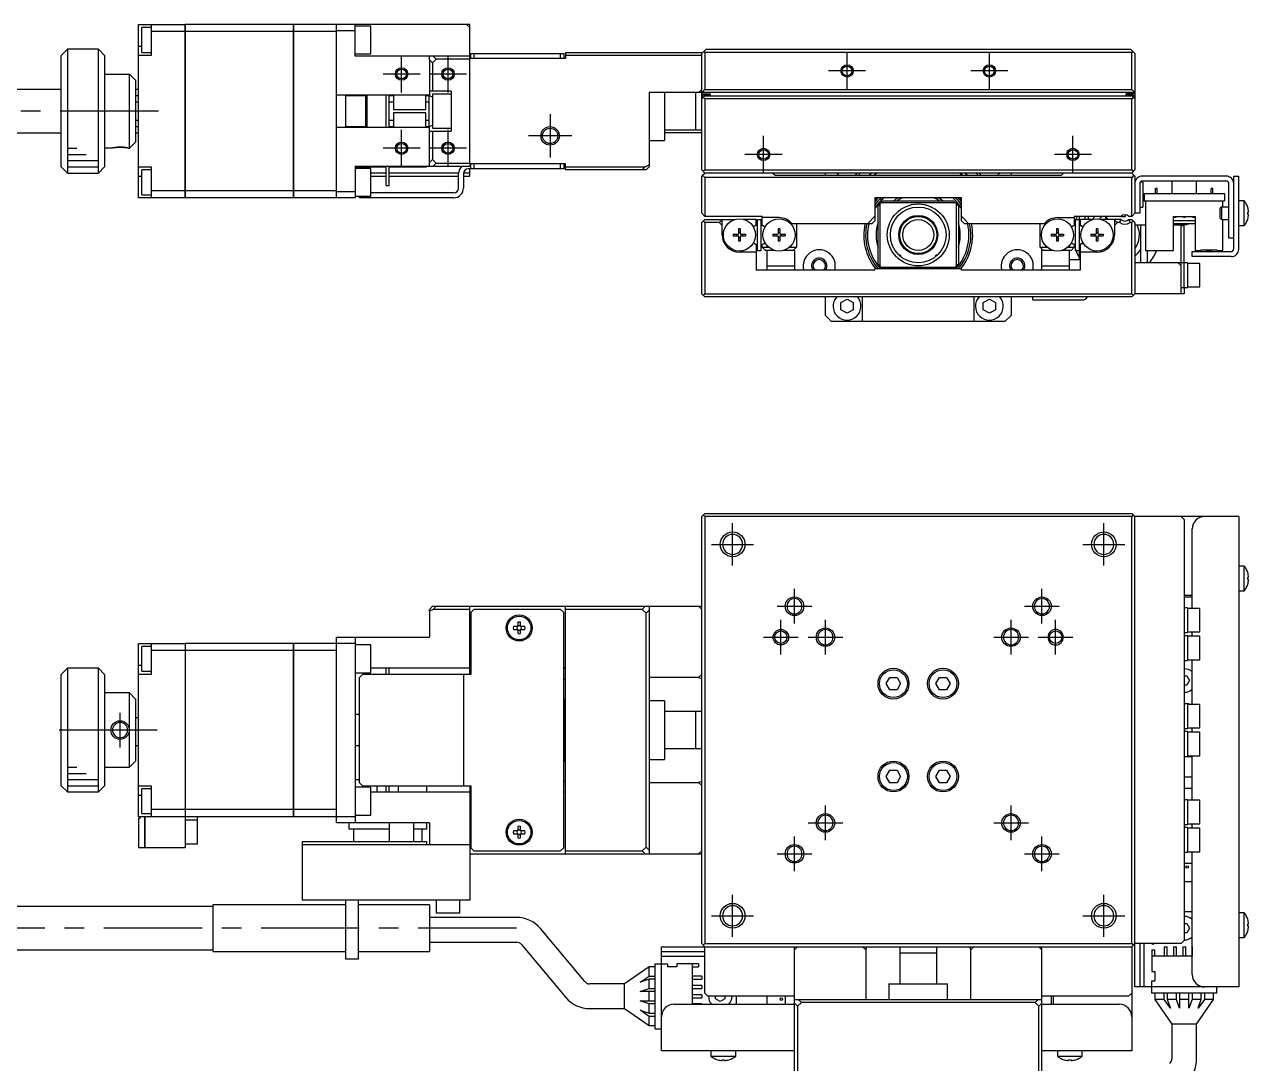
# Model space of a CAD drawing. Extents: x 0 to 741, y -8 to 413.
# Drawn here: x 147.2 to 345.1, y 245 to 412.9 of the extents above; entities that cross this region are included whole.
import ezdxf

# ---------------------------------------------------------------- set-up
doc = ezdxf.new("R2010")
doc.units = 0
doc.header["$LTSCALE"] = 0.5
doc.linetypes.add('CENTER', pattern=[50.8, 31.75, -6.35, 6.35, -6.35])
for name, color, linetype in [('MSM_CENTER', 1, 'CENTER'), ('MSM_CONTINUOUS', 7, 'CONTINUOUS'), ('MSM_NARROW', 5, 'CONTINUOUS')]:
    doc.layers.add(name, color=color, linetype=linetype)

msp = doc.modelspace()

# ---------------------------------------------------------------- linework, layer by layer
at = {"layer": 'MSM_CENTER'}
for p, q in [((208.17, 401.87), (208.17, 407.87)), ((215.67, 401.87), (215.67, 407.87)), ((280.17, 402.37), (280.17, 408.37)), ((303.17, 402.37), (303.17, 408.37)), ((211.17, 404.87), (205.17, 404.87)), ((218.67, 404.87), (212.67, 404.87)), ((283.17, 405.37), (277.17, 405.37)), ((306.17, 405.37), (300.17, 405.37)), ((168.86, 398.87), (80.86, 398.87)), ((232.17, 398.37), (232.17, 391.37)), ((208.17, 389.87), (208.17, 395.87)), ((215.67, 389.87), (215.67, 395.87)), ((235.67, 394.87), (228.67, 394.87)), ((266.67, 388.87), (266.67, 394.87)), ((316.67, 388.87), (316.67, 394.87)), ((211.17, 392.87), (205.17, 392.87)), ((218.67, 392.87), (212.67, 392.87)), ((269.67, 391.87), (263.67, 391.87)), ((319.67, 391.87), (313.67, 391.87)), ((261.67, 325.48), (261.67, 332.28)), ((321.67, 325.48), (321.67, 332.28)), ((258.27, 328.88), (265.07, 328.88)), ((318.27, 328.88), (325.07, 328.88)), ((271.67, 316.08), (271.67, 321.68)), ((311.67, 316.08), (311.67, 321.68)), ((268.87, 318.88), (274.47, 318.88)), ((308.87, 318.88), (314.47, 318.88)), ((269.47, 311.08), (269.47, 316.68)), ((276.67, 311.08), (276.67, 316.68)), ((306.67, 311.08), (306.67, 316.68)), ((313.87, 311.08), (313.87, 316.68)), ((266.67, 313.88), (272.27, 313.88)), ((273.87, 313.88), (279.47, 313.88)), ((303.87, 313.88), (309.47, 313.88)), ((311.07, 313.88), (316.67, 313.88)), ((162.67, 296.08), (162.67, 301.68)), ((168.67, 298.88), (150.67, 298.88)), ((276.67, 281.08), (276.67, 286.68)), ((306.67, 281.08), (306.67, 286.68)), ((273.87, 283.88), (279.47, 283.88)), ((303.87, 283.88), (309.47, 283.88)), ((271.67, 276.08), (271.67, 281.68)), ((311.67, 276.08), (311.67, 281.68)), ((268.87, 278.88), (274.47, 278.88)), ((308.87, 278.88), (314.47, 278.88)), ((261.67, 265.48), (261.67, 272.28)), ((321.67, 265.48), (321.67, 272.28)), ((258.27, 268.88), (265.07, 268.88)), ((318.27, 268.88), (325.07, 268.88)), ((226.73, 266.88), (76.77, 266.88))]:
    msp.add_line(p, q, dxfattribs=at)
at = {"layer": 'MSM_CONTINUOUS'}
for p, q in [((165.67, 412.87), (173.17, 412.87)), ((165.67, 384.87), (165.67, 412.87)), ((166.17, 408.37), (166.17, 412.37)), ((167.67, 412.37), (166.17, 412.37)), ((167.67, 412.87), (167.67, 407.87)), ((173.17, 411.71), (167.67, 411.71)), ((173.17, 384.87), (173.17, 412.87)), ((173.17, 412.86), (173.18, 412.86)), ((173.17, 411.71), (173.18, 411.71)), ((173.18, 412.87), (173.18, 384.87)), ((190.67, 412.87), (173.18, 412.87)), ((190.67, 411.71), (173.18, 411.71)), ((190.67, 384.87), (190.67, 412.87)), ((190.67, 412.86), (190.68, 412.86)), ((190.67, 411.71), (190.68, 411.71)), ((190.68, 412.87), (190.68, 384.87)), ((219.17, 412.87), (190.68, 412.87)), ((197.67, 411.71), (190.68, 411.71)), ((197.67, 384.87), (197.67, 412.87)), ((200.67, 411.87), (197.67, 411.87)), ((200.67, 407.77), (200.67, 412.87)), ((203.17, 412.62), (200.67, 412.62)), ((203.17, 408.12), (203.17, 412.62)), ((218.67, 412.87), (219.17, 412.37)), ((219.17, 390.37), (219.17, 412.87)), ((154.17, 408.87), (153.17, 407.87)), ((153.17, 389.87), (153.17, 407.87)), ((154.17, 408.87), (154.17, 388.87)), ((159.17, 408.87), (154.17, 408.87)), ((159.17, 388.87), (159.17, 408.87)), ((160.17, 407.87), (159.17, 408.87)), ((160.17, 407.87), (160.17, 389.87)), ((165.67, 409.37), (166.17, 409.37)), ((167.67, 407.87), (165.67, 407.87)), ((166.17, 408.37), (167.67, 408.37)), ((200.67, 408.12), (203.17, 408.12)), ((219.17, 407.77), (200.67, 407.77)), ((212.67, 407.16), (212.67, 407.77)), ((213.28, 407.77), (213.78, 407.27)), ((219.37, 407.37), (219.37, 408.17)), ((219.37, 408.17), (234.37, 408.17)), ((219.87, 408.17), (219.87, 407.37)), ((233.87, 407.37), (233.87, 408.17)), ((234.37, 408.17), (234.37, 407.37)), ((234.67, 408.37), (234.67, 407.37)), ((234.67, 408.37), (256.87, 408.37)), ((256.67, 407.87), (234.67, 407.87)), ((257.37, 408.87), (256.67, 408.17)), ((256.67, 389.37), (256.67, 408.37)), ((257.17, 408.37), (257.02, 408.52)), ((257.17, 408.37), (257.17, 402.37)), ((326.17, 408.37), (257.17, 408.37)), ((257.37, 408.87), (325.97, 408.87)), ((326.67, 408.17), (325.97, 408.87)), ((326.32, 408.52), (326.17, 408.37)), ((326.17, 402.37), (326.17, 408.37)), ((326.67, 408.17), (326.67, 389.37)), ((213.17, 406.66), (212.67, 407.16)), ((212.67, 407.16), (212.67, 401.36)), ((213.78, 407.27), (213.17, 406.66)), ((213.17, 406.66), (213.17, 402.12)), ((219.17, 407.27), (213.78, 407.27)), ((234.67, 407.37), (219.17, 407.37)), ((160.17, 404.87), (164.17, 404.87)), ((165.17, 403.87), (164.17, 404.87)), ((164.17, 392.87), (164.17, 404.87)), ((165.17, 403.87), (165.17, 393.87)), ((153.17, 402.37), (129.67, 402.37)), ((165.67, 402.37), (165.17, 402.37)), ((216.17, 402.12), (212.67, 402.12)), ((213.17, 401.62), (213.17, 396.12)), ((216.17, 401.62), (213.17, 401.62)), ((216.17, 402.12), (216.17, 395.62)), ((326.67, 401.87), (248.17, 401.87)), ((248.17, 401.87), (248.17, 389.87)), ((250.67, 401.87), (250.67, 394.12)), ((255.67, 401.87), (255.67, 395.87)), ((256.67, 402.37), (256.17, 401.87)), ((256.67, 401.87), (257.17, 402.37)), ((256.67, 401.67), (258.07, 401.67)), ((257.17, 402.37), (326.17, 402.37)), ((258.07, 401.37), (258.07, 401.67)), ((325.27, 401.37), (325.27, 401.67)), ((326.67, 401.67), (325.27, 401.67)), ((326.17, 402.37), (326.67, 401.87)), ((165.67, 401.37), (165.17, 401.37)), ((165.17, 400.37), (165.67, 400.37)), ((212.67, 401.47), (197.67, 401.47)), ((199.17, 396.27), (199.17, 401.47)), ((202.37, 401.37), (199.17, 401.37)), ((202.37, 396.27), (202.37, 401.47)), ((202.57, 401.47), (202.57, 396.27)), ((205.67, 396.27), (205.67, 401.47)), ((206.17, 396.27), (206.17, 401.47)), ((206.87, 401.37), (206.17, 401.37)), ((206.17, 400.37), (206.87, 400.37)), ((206.87, 401.47), (206.87, 399.12)), ((212.07, 399.12), (212.07, 401.47)), ((212.57, 401.37), (212.07, 401.37)), ((212.07, 400.37), (212.57, 400.37)), ((212.17, 401.37), (212.17, 401.47)), ((212.57, 401.47), (212.57, 396.27)), ((213.17, 401.15), (212.67, 401.36)), ((257.17, 401.37), (256.67, 400.87)), ((256.77, 400.97), (256.77, 401.17)), ((257.17, 400.87), (256.92, 401.12)), ((257.77, 401.47), (257.07, 401.47)), ((257.17, 401.37), (326.17, 401.37)), ((326.17, 400.87), (257.17, 400.87)), ((257.17, 400.87), (257.17, 389.37)), ((326.27, 401.47), (325.57, 401.47)), ((326.67, 400.87), (326.17, 401.37)), ((326.42, 401.12), (326.17, 400.87)), ((326.17, 389.37), (326.17, 400.87)), ((326.57, 401.17), (326.57, 400.97)), ((206.87, 399.12), (212.07, 399.12)), ((206.87, 398.62), (206.87, 396.27)), ((212.07, 398.62), (206.87, 398.62)), ((212.07, 396.27), (212.07, 398.62)), ((165.67, 397.37), (165.17, 397.37)), ((165.17, 396.37), (165.67, 396.37)), ((197.67, 396.27), (212.67, 396.27)), ((199.17, 396.37), (202.37, 396.37)), ((206.87, 397.37), (206.17, 397.37)), ((206.17, 396.37), (206.87, 396.37)), ((212.57, 397.37), (212.07, 397.37)), ((212.07, 396.37), (212.57, 396.37)), ((212.17, 396.27), (212.17, 396.37)), ((212.67, 396.38), (213.17, 396.59)), ((212.67, 390.58), (212.67, 396.38)), ((213.17, 396.12), (216.17, 396.12)), ((250.67, 395.87), (256.67, 395.87)), ((129.67, 395.37), (153.17, 395.37)), ((164.17, 392.87), (165.17, 393.87)), ((165.17, 395.37), (165.67, 395.37)), ((212.67, 395.62), (216.17, 395.62)), ((213.17, 395.62), (213.17, 391.08)), ((248.17, 394.12), (250.67, 394.12)), ((256.67, 395.37), (250.67, 395.37)), ((161.42, 392.87), (160.17, 392.87)), ((161.42, 392.87), (161.42, 392.87)), ((163.92, 392.87), (164.17, 392.87)), ((153.17, 389.87), (154.17, 388.87)), ((159.17, 388.87), (160.17, 389.87)), ((165.67, 389.87), (167.67, 389.87)), ((167.67, 389.87), (167.67, 384.87)), ((200.67, 389.97), (200.67, 384.87)), ((200.67, 389.97), (219.17, 389.97)), ((200.67, 389.87), (205.67, 389.87)), ((205.67, 386.87), (205.67, 389.97)), ((206.17, 386.87), (206.17, 389.97)), ((206.17, 389.87), (212.17, 389.87)), ((212.17, 389.87), (212.17, 389.97)), ((212.67, 390.58), (213.17, 391.08)), ((212.67, 389.97), (212.67, 390.58)), ((213.17, 391.08), (213.78, 390.47)), ((213.78, 390.47), (213.28, 389.97)), ((213.78, 390.47), (219.17, 390.47)), ((219.17, 390.37), (219.17, 389.97)), ((234.67, 390.37), (219.17, 390.37)), ((219.37, 389.57), (219.37, 390.37)), ((219.87, 390.37), (219.87, 389.57)), ((233.87, 389.57), (233.87, 390.37)), ((234.37, 390.37), (234.37, 389.57)), ((234.67, 389.37), (234.67, 390.37)), ((234.67, 389.87), (247.55, 389.87)), ((247.05, 389.37), (247.55, 389.87)), ((247.55, 389.87), (248.17, 390.17)), ((248.17, 389.87), (247.67, 389.37)), ((154.17, 388.87), (159.17, 388.87)), ((165.67, 388.37), (166.17, 388.37)), ((166.17, 385.37), (166.17, 389.37)), ((167.67, 389.37), (166.17, 389.37)), ((203.17, 389.62), (200.67, 389.62)), ((203.17, 385.12), (203.17, 389.62)), ((205.67, 388.87), (203.17, 388.87)), ((203.17, 388.37), (205.67, 388.37)), ((217.37, 388.87), (206.17, 388.87)), ((206.17, 388.37), (217.37, 388.37)), ((217.37, 386.47), (217.37, 388.77)), ((219.17, 388.87), (218.17, 388.87)), ((218.17, 388.77), (218.17, 386.47)), ((218.17, 388.37), (219.17, 388.37)), ((234.37, 389.57), (218.97, 389.57)), ((219.17, 388.37), (219.17, 389.57)), ((247.67, 389.37), (234.67, 389.37)), ((256.67, 389.37), (257.17, 388.87)), ((256.82, 388.52), (256.67, 388.37)), ((256.67, 382.37), (256.67, 388.37)), ((256.82, 388.52), (257.17, 388.87)), ((257.17, 388.17), (256.82, 388.52)), ((256.92, 389.12), (257.17, 389.37)), ((257.17, 389.37), (326.17, 389.37)), ((326.17, 388.87), (257.17, 388.87)), ((257.17, 388.17), (257.17, 381.87)), ((326.17, 388.17), (257.17, 388.17)), ((268.17, 388.87), (268.52, 388.52)), ((268.52, 388.52), (314.82, 388.52)), ((276.67, 388.52), (276.67, 388.87)), ((306.67, 388.87), (306.67, 388.52)), ((314.82, 388.52), (315.17, 388.87)), ((326.17, 389.37), (326.42, 389.12)), ((326.17, 388.87), (326.67, 389.37)), ((326.17, 388.87), (326.52, 388.52)), ((326.52, 388.52), (326.17, 388.17)), ((326.17, 381.87), (326.17, 388.17)), ((326.67, 388.37), (326.52, 388.52)), ((326.67, 388.37), (326.67, 382.37)), ((341.47, 388.37), (327.87, 388.37)), ((342.67, 376.67), (342.67, 388.37)), ((342.67, 388.37), (343.47, 388.37)), ((343.47, 376.57), (343.47, 388.37)), ((173.17, 386.02), (167.67, 386.02)), ((173.17, 386.03), (173.18, 386.03)), ((190.67, 386.02), (173.18, 386.02)), ((190.67, 386.03), (190.68, 386.03)), ((197.67, 386.02), (190.68, 386.02)), ((197.67, 385.87), (200.67, 385.87)), ((205.67, 386.87), (206.17, 386.87)), ((327.47, 387.17), (327.47, 382.37)), ((327.97, 387.37), (327.52, 387.37)), ((341.47, 387.57), (327.87, 387.57)), ((327.97, 387.37), (327.97, 383.37)), ((330.04, 385.57), (330.04, 386.37)), ((330.29, 386.37), (330.04, 386.37)), ((330.29, 385.57), (330.29, 386.37)), ((332.67, 387.57), (332.67, 385.57)), ((336.67, 385.57), (336.67, 387.57)), ((339.04, 385.57), (339.04, 386.37)), ((339.29, 386.37), (339.04, 386.37)), ((339.29, 385.57), (339.29, 386.37)), ((341.87, 378.37), (341.87, 387.17)), ((173.17, 384.87), (165.67, 384.87)), ((166.17, 385.37), (167.67, 385.37)), ((173.17, 384.88), (173.18, 384.88)), ((190.67, 384.87), (173.18, 384.87)), ((190.67, 384.88), (190.68, 384.88)), ((200.67, 384.87), (190.68, 384.87)), ((200.67, 385.12), (203.17, 385.12)), ((201.37, 384.87), (201.37, 385.12)), ((216.57, 384.87), (201.37, 384.87)), ((201.87, 385.12), (201.87, 384.87)), ((216.57, 385.67), (203.17, 385.67)), ((298.67, 384.87), (284.67, 384.87)), ((284.67, 384.87), (284.67, 381.17)), ((285.17, 383.57), (285.47, 383.87)), ((285.67, 384.07), (285.47, 383.87)), ((285.47, 383.87), (285.47, 373.87)), ((285.67, 384.07), (285.97, 384.37)), ((297.67, 384.07), (285.67, 384.07)), ((285.97, 384.37), (297.37, 384.37)), ((297.37, 384.37), (297.67, 384.07)), ((297.87, 383.87), (297.67, 384.07)), ((297.87, 373.87), (297.87, 383.87)), ((297.87, 383.87), (298.17, 383.57)), ((298.67, 381.17), (298.67, 384.87)), ((328.17, 384.52), (327.97, 384.52)), ((328.17, 385.57), (328.17, 384.37)), ((328.17, 385.57), (341.17, 385.57)), ((328.17, 384.37), (341.17, 384.37)), ((328.42, 384.37), (328.42, 376.37)), ((340.92, 383.37), (340.92, 384.37)), ((341.17, 385.57), (341.17, 384.37)), ((344.36, 384.37), (343.47, 384.37)), ((344.36, 380.37), (344.36, 384.37)), ((256.67, 382.37), (257.17, 381.87)), ((266.47, 381.87), (257.17, 381.87)), ((266.47, 380.42), (266.47, 381.87)), ((283.46, 380.67), (284.67, 381.88)), ((285.17, 374.17), (285.17, 383.57)), ((298.17, 383.57), (298.17, 374.17)), ((298.67, 381.88), (299.87, 380.67)), ((324.4, 381.87), (316.87, 381.87)), ((316.87, 381.87), (316.87, 380.42)), ((317.67, 381.87), (317.67, 374.87)), ((318.67, 381.37), (318.67, 381.87)), ((319.17, 381.37), (319.17, 381.87)), ((321.94, 381.87), (321.94, 381.37)), ((324.41, 381.87), (325.17, 381.87)), ((325.17, 381.87), (325.17, 382.11)), ((326.17, 381.87), (325.73, 381.87)), ((326.17, 381.87), (326.67, 382.37)), ((327.47, 382.37), (326.67, 382.37)), ((327.47, 383.37), (327.97, 383.37)), ((332.92, 381.87), (336.42, 381.87)), ((332.92, 376.37), (332.92, 381.87)), ((336.42, 381.87), (336.42, 376.37)), ((340.67, 383.37), (340.47, 383.17)), ((340.47, 381.57), (340.47, 383.17)), ((340.67, 383.37), (340.67, 381.37)), ((341.87, 383.37), (340.67, 383.37)), ((344.92, 383.3), (344.92, 383.32)), ((344.92, 382.57), (345.05, 382.57)), ((344.92, 382.17), (344.92, 382.57)), ((345.05, 382.17), (344.92, 382.17)), ((257.17, 381.37), (256.67, 380.87)), ((256.67, 369.37), (256.67, 380.87)), ((257.17, 380.87), (256.92, 381.12)), ((257.17, 381.37), (262.05, 381.37)), ((257.17, 380.87), (257.17, 369.37)), ((259.47, 380.87), (257.17, 380.87)), ((259.97, 381.22), (259.47, 380.87)), ((259.47, 380.87), (259.97, 380.37)), ((259.97, 378.87), (259.97, 381.37)), ((262.91, 379.87), (262.62, 379.87)), ((262.62, 379.87), (262.62, 379.07)), ((262.91, 379.87), (262.91, 379.07)), ((265.47, 381.37), (263.48, 381.37)), ((265.47, 380.42), (265.21, 380.27)), ((265.47, 380.42), (265.47, 381.37)), ((265.67, 376.37), (265.67, 381.37)), ((265.67, 381.37), (266.27, 381.37)), ((266.27, 376.37), (266.27, 381.37)), ((269.17, 381.67), (266.47, 381.67)), ((266.47, 380.42), (266.69, 380.29)), ((269.31, 379.87), (269.02, 379.87)), ((269.02, 379.87), (269.02, 379.07)), ((269.31, 379.87), (269.31, 379.07)), ((284.17, 380.67), (271.31, 380.67)), ((271.97, 380.67), (271.97, 376.87)), ((284.67, 381.17), (284.17, 380.67)), ((299.17, 380.67), (298.67, 381.17)), ((312.02, 380.67), (299.17, 380.67)), ((311.37, 376.87), (311.37, 380.67)), ((314.31, 379.87), (314.02, 379.87)), ((314.02, 379.87), (314.02, 379.07)), ((314.17, 381.67), (316.87, 381.67)), ((314.31, 379.87), (314.31, 379.07)), ((316.87, 380.42), (316.64, 380.29)), ((317.07, 376.37), (317.07, 381.37)), ((317.07, 381.37), (317.67, 381.37)), ((317.87, 381.37), (317.87, 380.42)), ((319.85, 381.37), (317.87, 381.37)), ((317.87, 380.42), (318.13, 380.27)), ((320.71, 379.87), (320.42, 379.87)), ((320.42, 379.87), (320.42, 379.07)), ((320.71, 379.87), (320.71, 379.07)), ((324.4, 381.37), (321.28, 381.37)), ((323.37, 381.37), (323.37, 378.87)), ((323.87, 380.87), (323.37, 381.22)), ((323.37, 380.37), (323.87, 380.87)), ((324.24, 380.87), (323.87, 380.87)), ((324.24, 380.87), (324.4, 381.37)), ((325.9, 380.87), (325.73, 381.37)), ((325.73, 381.37), (326.17, 381.37)), ((326.17, 380.87), (325.9, 380.87)), ((326.17, 381.37), (326.67, 380.87)), ((326.42, 381.12), (326.17, 380.87)), ((326.17, 369.37), (326.17, 380.87)), ((326.67, 380.87), (326.67, 369.37)), ((326.67, 380.52), (328.42, 380.52)), ((327.67, 374.37), (327.67, 380.52)), ((336.42, 381.17), (332.92, 381.17)), ((336.42, 380.67), (332.92, 380.67)), ((332.92, 380.52), (334.67, 380.52)), ((334.17, 369.37), (334.17, 380.37)), ((334.17, 380.37), (334.67, 380.37)), ((334.67, 370.37), (334.67, 380.37)), ((340.47, 381.57), (340.67, 381.37)), ((340.67, 381.37), (341.87, 381.37)), ((340.92, 376.37), (340.92, 381.37)), ((343.47, 380.37), (344.36, 380.37)), ((344.92, 381.42), (344.92, 381.44)), ((261.77, 379.01), (262.56, 379.01)), ((261.77, 379.01), (261.77, 378.72)), ((261.77, 378.72), (262.56, 378.72)), ((262.3, 379.01), (262.3, 378.72)), ((262.62, 379.34), (262.91, 379.34)), ((262.62, 378.66), (262.62, 377.87)), ((262.62, 378.4), (262.91, 378.4)), ((262.91, 378.66), (262.91, 377.87)), ((262.97, 379.01), (263.77, 379.01)), ((262.97, 378.72), (263.77, 378.72)), ((263.24, 378.72), (263.24, 379.01)), ((263.77, 379.01), (263.77, 378.72)), ((268.17, 379.01), (268.96, 379.01)), ((268.17, 379.01), (268.17, 378.72)), ((268.17, 378.72), (268.96, 378.72)), ((268.7, 379.01), (268.7, 378.72)), ((269.02, 379.34), (269.31, 379.34)), ((269.02, 378.66), (269.02, 377.87)), ((269.02, 378.4), (269.31, 378.4)), ((269.31, 378.66), (269.31, 377.87)), ((269.37, 379.01), (270.17, 379.01)), ((269.37, 378.72), (270.17, 378.72)), ((269.64, 378.72), (269.64, 379.01)), ((270.17, 379.01), (270.17, 378.72)), ((313.17, 379.01), (313.96, 379.01)), ((313.17, 379.01), (313.17, 378.72)), ((313.17, 378.72), (313.96, 378.72)), ((313.7, 379.01), (313.7, 378.72)), ((314.02, 379.34), (314.31, 379.34)), ((314.02, 378.66), (314.02, 377.87)), ((314.02, 378.4), (314.31, 378.4)), ((314.31, 378.66), (314.31, 377.87)), ((314.37, 379.01), (315.17, 379.01)), ((314.37, 378.72), (315.17, 378.72)), ((314.64, 378.72), (314.64, 379.01)), ((315.17, 379.01), (315.17, 378.72)), ((319.57, 379.01), (320.36, 379.01)), ((319.57, 379.01), (319.57, 378.72)), ((319.57, 378.72), (320.36, 378.72)), ((320.1, 379.01), (320.1, 378.72)), ((320.42, 379.34), (320.71, 379.34)), ((320.42, 378.66), (320.42, 377.87)), ((320.42, 378.4), (320.71, 378.4)), ((320.71, 378.66), (320.71, 377.87)), ((320.77, 379.01), (321.57, 379.01)), ((320.77, 378.72), (321.57, 378.72)), ((321.04, 378.72), (321.04, 379.01)), ((321.57, 379.01), (321.57, 378.72)), ((342.67, 378.37), (341.87, 378.37)), ((262.91, 377.87), (262.62, 377.87)), ((265.47, 376.07), (262.77, 376.07)), ((265.21, 377.47), (265.47, 377.32)), ((265.47, 377.32), (265.47, 373.17)), ((265.67, 376.37), (266.27, 376.37)), ((266.47, 377.32), (266.69, 377.45)), ((266.47, 376.87), (266.47, 377.32)), ((266.47, 376.87), (267.5, 376.87)), ((266.47, 376.87), (266.97, 376.37)), ((268.45, 376.37), (266.97, 376.37)), ((267.22, 376.37), (267.22, 373.17)), ((269.31, 377.87), (269.02, 377.87)), ((271.72, 376.37), (269.88, 376.37)), ((270.83, 376.87), (271.97, 376.87)), ((271.47, 376.37), (271.97, 376.87)), ((271.67, 376.37), (271.67, 376.57)), ((271.72, 373.17), (271.72, 376.37)), ((311.37, 376.87), (312.5, 376.87)), ((311.37, 376.87), (311.87, 376.37)), ((313.45, 376.37), (311.62, 376.37)), ((311.62, 376.37), (311.62, 373.17)), ((311.67, 376.37), (311.67, 376.57)), ((314.31, 377.87), (314.02, 377.87)), ((316.37, 376.37), (314.88, 376.37)), ((315.83, 376.87), (316.87, 376.87)), ((316.12, 373.17), (316.12, 376.37)), ((316.37, 376.37), (316.87, 376.87)), ((316.87, 377.32), (316.64, 377.45)), ((316.87, 377.32), (316.87, 376.87)), ((317.07, 376.37), (317.67, 376.37)), ((318.13, 377.47), (317.87, 377.32)), ((317.87, 377.32), (317.87, 373.17)), ((320.57, 376.07), (317.87, 376.07)), ((320.71, 377.87), (320.42, 377.87)), ((328.42, 376.37), (332.92, 376.37)), ((328.67, 376.37), (328.67, 374.37)), ((335.97, 375.37), (335.97, 376.17)), ((335.97, 376.17), (342.17, 376.17)), ((336.42, 376.37), (337.42, 376.37)), ((337.42, 376.47), (339.92, 376.47)), ((337.42, 376.37), (337.42, 376.47)), ((338.22, 376.47), (338.22, 376.37)), ((338.22, 376.37), (339.12, 376.37)), ((338.59, 376.47), (338.59, 376.37)), ((338.74, 376.47), (338.74, 376.37)), ((339.12, 376.47), (339.12, 376.37)), ((339.92, 376.37), (339.92, 376.47)), ((339.92, 376.37), (340.92, 376.37)), ((285.97, 373.37), (285.17, 374.17)), ((288.5, 375.67), (288.69, 375.67)), ((288.92, 375.44), (288.69, 375.67)), ((288.92, 375.44), (288.75, 375.44)), ((288.92, 375.31), (288.92, 375.44)), ((288.92, 375.31), (288.92, 375.31)), ((294.64, 375.67), (294.42, 375.44)), ((294.58, 375.44), (294.42, 375.44)), ((294.42, 375.44), (294.42, 375.31)), ((294.64, 375.67), (294.83, 375.67)), ((298.17, 374.17), (297.87, 373.87)), ((317.87, 374.87), (316.12, 374.87)), ((335.17, 374.37), (326.67, 374.37)), ((333.67, 374.37), (334.17, 373.87)), ((335.17, 374.37), (335.17, 370.37)), ((337.17, 374.27), (335.17, 374.27)), ((342.27, 375.37), (335.97, 375.37)), ((337.17, 370.47), (337.17, 374.27)), ((284.67, 373.17), (265.47, 373.17)), ((267.22, 373.87), (271.72, 373.87)), ((284.67, 373.17), (284.67, 373.37)), ((298.67, 373.37), (284.67, 373.37)), ((285.67, 373.67), (297.67, 373.67)), ((297.67, 373.67), (297.37, 373.37)), ((297.67, 373.67), (297.87, 373.87)), ((298.67, 373.17), (298.67, 373.37)), ((317.87, 373.17), (298.67, 373.17)), ((311.62, 373.87), (316.12, 373.87)), ((334.17, 370.37), (335.17, 370.37)), ((334.67, 370.37), (334.67, 369.37)), ((335.17, 370.47), (337.17, 370.47)), ((256.67, 369.37), (257.17, 368.87)), ((256.92, 369.12), (257.17, 369.37)), ((257.17, 369.37), (326.17, 369.37)), ((326.17, 368.87), (257.17, 368.87)), ((276.67, 365.87), (276.67, 368.87)), ((279.17, 367.95), (280.17, 368.52)), ((280.17, 368.52), (281.17, 367.95)), ((282.67, 364.87), (282.67, 368.87)), ((300.67, 368.87), (300.67, 364.87)), ((302.17, 367.95), (303.17, 368.52)), ((303.17, 368.52), (304.17, 367.95)), ((306.67, 368.87), (306.67, 365.87)), ((310.17, 368.37), (310.17, 368.87)), ((310.17, 368.37), (318.17, 368.37)), ((326.67, 369.37), (326.17, 368.87)), ((326.17, 369.37), (326.42, 369.12)), ((334.67, 369.37), (326.67, 369.37)), ((279.17, 366.79), (279.17, 367.95)), ((280.17, 366.21), (279.17, 366.79)), ((281.17, 366.79), (280.17, 366.21)), ((281.17, 367.95), (281.17, 366.79)), ((302.17, 366.79), (302.17, 367.95)), ((303.17, 366.21), (302.17, 366.79)), ((304.17, 366.79), (303.17, 366.21)), ((304.17, 367.95), (304.17, 366.79)), ((276.67, 365.87), (277.67, 364.87)), ((282.67, 364.87), (277.67, 364.87)), ((300.67, 364.87), (282.67, 364.87)), ((305.67, 364.87), (300.67, 364.87)), ((305.67, 364.87), (306.67, 365.87)), ((256.67, 333.38), (257.17, 333.88)), ((256.67, 264.38), (256.67, 333.38)), ((257.17, 333.38), (256.92, 333.63)), ((257.17, 333.88), (326.17, 333.88)), ((257.17, 333.38), (257.17, 264.38)), ((326.17, 333.38), (257.17, 333.38)), ((326.17, 333.88), (326.67, 333.38)), ((326.42, 333.63), (326.17, 333.38)), ((326.17, 264.38), (326.17, 333.38)), ((343.47, 333.38), (326.67, 333.38)), ((326.67, 257.38), (326.67, 333.38)), ((334.67, 332.88), (334.17, 333.38)), ((334.67, 332.88), (334.67, 264.88)), ((343.47, 333.38), (343.47, 257.38)), ((335.97, 318.53), (335.97, 331.38)), ((344.36, 325.38), (343.47, 325.38)), ((344.36, 321.38), (344.36, 325.38)), ((344.92, 324.31), (344.92, 324.33)), ((344.92, 323.58), (345.05, 323.58)), ((344.92, 323.18), (344.92, 323.58)), ((345.05, 323.18), (344.92, 323.18)), ((334.67, 320.68), (335.97, 320.68)), ((343.47, 321.38), (344.36, 321.38)), ((344.92, 322.43), (344.92, 322.45)), ((212.67, 318.38), (213.17, 318.88)), ((213.17, 318.88), (256.67, 318.88)), ((213.78, 318.88), (213.28, 318.38)), ((219.17, 307.88), (219.17, 318.88)), ((234.67, 278.88), (234.67, 318.88)), ((247.05, 318.38), (247.55, 318.88)), ((248.17, 318.88), (248.17, 278.88)), ((256.17, 318.88), (256.67, 318.38)), ((334.67, 320.38), (335.97, 320.38)), ((335.17, 318.63), (334.67, 318.63)), ((335.17, 318.63), (335.17, 314.63)), ((337.17, 318.53), (335.17, 318.53)), ((337.17, 314.73), (337.17, 318.53)), ((213.28, 318.38), (212.67, 318.07)), ((212.67, 318.07), (212.67, 318.38)), ((212.67, 318.07), (212.67, 313.88)), ((219.17, 318.38), (213.28, 318.38)), ((219.87, 318.38), (219.37, 317.88)), ((219.37, 317.88), (219.37, 307.88)), ((233.87, 318.38), (219.87, 318.38)), ((234.37, 317.88), (233.87, 318.38)), ((234.37, 279.88), (234.37, 317.88)), ((247.05, 318.38), (234.67, 318.38)), ((247.67, 317.77), (247.05, 318.38)), ((248.17, 318.27), (247.67, 317.77)), ((247.67, 279.99), (247.67, 317.77)), ((226.93, 315.62), (226.25, 315.62)), ((226.25, 315.14), (226.93, 315.14)), ((226.93, 316.3), (226.93, 315.62)), ((226.93, 315.14), (226.93, 314.46)), ((227.41, 315.62), (227.41, 316.3)), ((228.09, 315.62), (227.41, 315.62)), ((227.41, 314.46), (227.41, 315.14)), ((227.41, 315.14), (228.09, 315.14)), ((334.67, 314.63), (335.17, 314.63)), ((335.17, 314.73), (337.17, 314.73)), ((335.97, 314.03), (335.97, 314.73)), ((165.67, 312.88), (173.17, 312.88)), ((165.67, 284.88), (165.67, 312.88)), ((167.67, 312.88), (167.67, 307.88)), ((173.17, 312.88), (173.17, 279.88)), ((173.17, 312.87), (173.18, 312.87)), ((190.67, 312.88), (173.18, 312.88)), ((173.18, 312.88), (173.18, 280.88)), ((190.67, 284.88), (190.67, 312.88)), ((190.67, 312.87), (190.68, 312.87)), ((190.68, 312.88), (190.68, 284.88)), ((200.67, 312.88), (190.68, 312.88)), ((197.67, 313.88), (212.67, 313.88)), ((197.67, 283.88), (197.67, 313.88)), ((200.67, 313.88), (200.67, 283.88)), ((203.17, 312.63), (200.67, 312.63)), ((203.17, 308.13), (203.17, 312.63)), ((335.17, 314.13), (334.67, 314.13)), ((335.17, 314.13), (335.17, 310.13)), ((337.17, 314.03), (335.17, 314.03)), ((337.17, 310.23), (337.17, 314.03)), ((166.17, 308.38), (166.17, 312.38)), ((167.67, 312.38), (166.17, 312.38)), ((173.17, 311.73), (167.67, 311.73)), ((173.17, 311.72), (173.18, 311.72)), ((190.67, 311.73), (173.18, 311.73)), ((190.67, 311.72), (190.68, 311.72)), ((197.67, 311.73), (190.68, 311.73)), ((154.17, 308.88), (153.17, 307.88)), ((154.17, 308.88), (154.17, 288.88)), ((159.17, 308.88), (154.17, 308.88)), ((159.17, 288.88), (159.17, 308.88)), ((160.17, 307.88), (159.17, 308.88)), ((165.67, 309.38), (166.17, 309.38)), ((219.37, 308.88), (203.17, 308.88)), ((205.67, 307.88), (205.67, 308.88)), ((206.17, 307.88), (206.17, 308.88)), ((234.67, 308.88), (234.37, 308.88)), ((334.67, 310.13), (335.17, 310.13)), ((335.17, 310.23), (337.17, 310.23)), ((335.97, 303.03), (335.97, 310.23)), ((153.17, 289.88), (153.17, 307.88)), ((160.17, 307.88), (160.17, 289.88)), ((167.67, 307.88), (165.67, 307.88)), ((166.17, 308.38), (167.67, 308.38)), ((200.67, 308.13), (203.17, 308.13)), ((201.87, 307.88), (201.37, 307.38)), ((201.37, 290.38), (201.37, 307.38)), ((219.37, 307.88), (201.87, 307.88)), ((218.17, 307.88), (218.17, 289.88)), ((234.37, 307.13), (234.67, 307.13)), ((256.17, 307.37), (248.17, 307.37)), ((256.67, 307.87), (256.17, 307.37)), ((256.17, 307.37), (256.67, 307.19)), ((286.51, 306.38), (287.09, 307.38)), ((287.09, 307.38), (288.24, 307.38)), ((288.24, 307.38), (288.82, 306.38)), ((294.51, 306.38), (295.09, 307.38)), ((295.09, 307.38), (296.24, 307.38)), ((296.24, 307.38), (296.82, 306.38)), ((334.67, 307.63), (335.1, 307.63)), ((335.1, 307.63), (335.53, 306.88)), ((335.53, 306.88), (335.1, 306.13)), ((164.17, 304.88), (160.17, 304.88)), ((164.17, 304.88), (165.17, 303.88)), ((164.17, 292.88), (164.17, 304.88)), ((287.09, 305.38), (286.51, 306.38)), ((288.24, 305.38), (287.09, 305.38)), ((288.82, 306.38), (288.24, 305.38)), ((295.09, 305.38), (294.51, 306.38)), ((296.24, 305.38), (295.09, 305.38)), ((296.82, 306.38), (296.24, 305.38)), ((335.1, 306.13), (334.67, 306.13)), ((165.17, 303.88), (165.17, 293.88)), ((234.47, 303.88), (234.37, 303.88)), ((234.47, 293.88), (234.47, 303.88)), ((234.67, 303.68), (234.47, 303.88)), ((250.67, 303.63), (248.17, 303.63)), ((250.67, 303.63), (250.67, 294.13)), ((335.17, 303.13), (334.67, 303.13)), ((335.17, 303.13), (335.17, 299.13)), ((337.17, 303.03), (335.17, 303.03)), ((337.17, 299.23), (337.17, 303.03)), ((165.67, 300.88), (165.17, 300.88)), ((201.37, 301.38), (200.67, 301.38)), ((256.67, 301.88), (250.67, 301.88)), ((255.67, 301.88), (255.67, 295.88)), ((334.67, 299.13), (335.17, 299.13)), ((335.17, 299.23), (337.17, 299.23)), ((335.97, 298.53), (335.97, 299.23)), ((335.17, 298.63), (334.67, 298.63)), ((335.17, 298.63), (335.17, 294.63)), ((337.17, 298.53), (335.17, 298.53)), ((337.17, 294.73), (337.17, 298.53)), ((165.17, 296.38), (165.67, 296.38)), ((200.67, 296.38), (201.37, 296.38)), ((250.67, 295.88), (256.67, 295.88)), ((160.17, 292.88), (164.17, 292.88)), ((165.17, 293.88), (164.17, 292.88)), ((234.37, 293.88), (234.47, 293.88)), ((234.47, 293.88), (234.67, 294.08)), ((248.17, 294.13), (250.67, 294.13)), ((334.67, 294.63), (335.17, 294.63)), ((335.97, 294.54), (334.67, 294.54)), ((335.17, 294.73), (337.17, 294.73)), ((335.97, 287.53), (335.97, 294.73)), ((200.67, 290.88), (201.37, 290.88)), ((286.51, 291.38), (287.09, 292.38)), ((287.09, 290.38), (286.51, 291.38)), ((287.09, 292.38), (288.24, 292.38)), ((288.24, 292.38), (288.82, 291.38)), ((288.82, 291.38), (288.24, 290.38)), ((294.51, 291.38), (295.09, 292.38)), ((295.09, 290.38), (294.51, 291.38)), ((295.09, 292.38), (296.24, 292.38)), ((296.24, 292.38), (296.82, 291.38)), ((296.82, 291.38), (296.24, 290.38)), ((334.67, 291.34), (335.97, 291.34)), ((153.17, 289.88), (154.17, 288.88)), ((154.17, 288.88), (159.17, 288.88)), ((159.17, 288.88), (160.17, 289.88)), ((165.67, 289.88), (167.67, 289.88)), ((167.67, 289.38), (166.17, 289.38)), ((166.17, 285.38), (166.17, 289.38)), ((167.67, 289.88), (167.67, 284.88)), ((203.17, 289.63), (200.67, 289.63)), ((201.37, 290.38), (201.87, 289.88)), ((201.87, 289.88), (219.37, 289.88)), ((203.17, 285.13), (203.17, 289.63)), ((203.17, 288.88), (219.37, 288.88)), ((204.17, 289.88), (204.17, 288.88)), ((205.67, 288.88), (205.67, 289.88)), ((206.17, 288.88), (206.17, 289.88)), ((207.67, 288.88), (207.67, 289.88)), ((212.17, 289.88), (212.17, 288.88)), ((219.17, 289.88), (219.17, 271.38)), ((219.37, 289.88), (219.37, 279.88)), ((234.67, 290.63), (234.37, 290.63)), ((234.37, 288.88), (234.67, 288.88)), ((248.17, 290.4), (256.17, 290.4)), ((256.67, 290.57), (256.17, 290.4)), ((256.17, 290.4), (256.67, 289.9)), ((288.24, 290.38), (287.09, 290.38)), ((296.24, 290.38), (295.09, 290.38)), ((335.97, 289.46), (334.67, 289.46)), ((165.67, 288.38), (166.17, 288.38)), ((335.17, 287.63), (334.67, 287.63)), ((335.17, 287.63), (335.17, 283.63)), ((337.17, 287.53), (335.17, 287.53)), ((337.17, 283.73), (337.17, 287.53)), ((166.17, 285.38), (167.67, 285.38)), ((173.17, 286.04), (167.67, 286.04)), ((173.17, 286.04), (173.18, 286.04)), ((173.17, 284.89), (173.18, 284.89)), ((190.67, 286.04), (173.18, 286.04)), ((190.67, 286.04), (190.68, 286.04)), ((190.67, 284.89), (190.68, 284.89)), ((197.67, 286.04), (190.68, 286.04)), ((200.67, 285.13), (203.17, 285.13)), ((173.17, 284.88), (165.67, 284.88)), ((165.87, 284.58), (165.67, 284.58)), ((165.67, 284.58), (165.67, 279.88)), ((165.87, 284.88), (165.87, 284.58)), ((166.67, 279.88), (166.67, 284.88)), ((166.68, 284.88), (166.68, 279.88)), ((190.67, 284.88), (173.18, 284.88)), ((173.18, 284.38), (175.17, 284.38)), ((175.17, 280.48), (175.17, 284.88)), ((200.67, 284.88), (190.68, 284.88)), ((212.67, 283.88), (197.67, 283.88)), ((199.67, 282.88), (199.67, 283.88)), ((206.17, 283.88), (206.17, 280.88)), ((210.17, 280.88), (210.17, 283.88)), ((212.17, 283.88), (212.17, 282.88)), ((212.67, 283.88), (212.67, 280.38)), ((226.93, 283.3), (226.93, 282.62)), ((227.41, 282.62), (227.41, 283.3)), ((334.67, 283.63), (335.17, 283.63)), ((335.17, 283.13), (334.67, 283.13)), ((335.17, 283.73), (337.17, 283.73)), ((335.17, 283.13), (335.17, 279.13)), ((337.17, 283.03), (335.17, 283.03)), ((335.97, 283.03), (335.97, 283.73)), ((337.17, 279.23), (337.17, 283.03)), ((206.17, 282.88), (199.67, 282.88)), ((200.42, 282.88), (200.42, 280.88)), ((212.17, 282.88), (210.17, 282.88)), ((211.42, 282.88), (211.42, 280.88)), ((226.93, 282.62), (226.25, 282.62)), ((226.25, 282.14), (226.93, 282.14)), ((226.93, 282.14), (226.93, 281.46)), ((228.09, 282.62), (227.41, 282.62)), ((227.41, 282.14), (228.09, 282.14)), ((227.41, 281.46), (227.41, 282.14)), ((166.67, 279.88), (165.67, 279.88)), ((166.67, 279.89), (166.68, 279.89)), ((173.17, 279.88), (166.68, 279.88)), ((173.18, 280.88), (173.17, 280.88)), ((173.17, 280.48), (175.17, 280.48)), ((192.17, 271.38), (192.17, 280.88)), ((192.17, 280.88), (212.17, 280.88)), ((192.17, 280.38), (219.17, 280.38)), ((212.17, 280.88), (212.17, 280.38)), ((219.37, 279.88), (219.87, 279.38)), ((219.87, 279.38), (233.87, 279.38)), ((233.87, 279.38), (234.37, 279.88)), ((234.67, 279.38), (247.05, 279.38)), ((247.05, 279.38), (247.67, 279.99)), ((247.55, 278.88), (247.05, 279.38)), ((247.67, 279.99), (248.17, 279.49)), ((256.67, 279.38), (256.17, 278.88)), ((334.67, 279.13), (335.17, 279.13)), ((335.17, 279.23), (337.17, 279.23)), ((335.97, 259.38), (335.97, 279.23)), ((219.17, 278.88), (256.67, 278.88)), ((334.67, 277.38), (335.97, 277.38)), ((334.67, 274.44), (335.97, 274.44)), ((219.17, 271.38), (192.17, 271.38)), ((199.17, 261.88), (199.17, 271.38)), ((201.17, 271.38), (201.17, 261.88)), ((213.77, 271.38), (213.77, 269.38)), ((217.57, 269.38), (217.57, 271.38)), ((177.67, 270.38), (129.67, 270.38)), ((177.67, 270.63), (177.67, 263.13)), ((199.17, 270.63), (177.67, 270.63)), ((212.67, 270.63), (201.17, 270.63)), ((212.67, 270.63), (212.67, 263.13)), ((213.77, 269.38), (217.57, 269.38)), ((335.97, 269.54), (334.67, 269.54)), ((344.36, 269.38), (343.47, 269.38)), ((344.36, 265.38), (344.36, 269.38)), ((226.77, 268.61), (212.67, 268.61)), ((334.67, 267.63), (335.1, 267.63)), ((335.1, 267.63), (335.53, 266.88)), ((344.92, 268.31), (344.92, 268.33)), ((344.92, 267.58), (345.05, 267.58)), ((344.92, 267.18), (344.92, 267.58)), ((345.05, 267.18), (344.92, 267.18)), ((237.8, 258.24), (230.6, 266.82)), ((335.1, 266.13), (334.67, 266.13)), ((335.53, 266.88), (335.1, 266.13)), ((343.47, 265.38), (344.36, 265.38)), ((344.92, 266.43), (344.92, 266.45)), ((129.67, 263.38), (177.67, 263.38)), ((177.67, 263.13), (199.17, 263.13)), ((201.17, 263.13), (212.67, 263.13)), ((212.67, 264.61), (226.77, 264.61)), ((227.53, 264.25), (234.73, 255.67)), ((250.17, 247.08), (250.17, 263.88)), ((250.17, 263.88), (326.17, 263.88)), ((257.17, 263.88), (256.67, 264.38)), ((256.92, 264.13), (257.17, 264.38)), ((257.17, 264.38), (326.17, 264.38)), ((257.17, 256.38), (257.17, 263.88)), ((271.67, 220.38), (271.67, 263.88)), ((271.67, 263.38), (272.17, 263.88)), ((282.68, 263.88), (283.18, 263.38)), ((283.18, 263.38), (283.36, 263.88)), ((283.18, 263.38), (283.18, 255.38)), ((288.67, 263.88), (288.67, 257.88)), ((294.67, 257.88), (294.67, 263.88)), ((299.97, 263.88), (300.15, 263.38)), ((300.15, 263.38), (300.65, 263.88)), ((300.15, 255.38), (300.15, 263.38)), ((311.17, 263.88), (311.67, 263.38)), ((311.67, 226.38), (311.67, 263.88)), ((326.17, 264.38), (326.42, 264.13)), ((326.67, 264.38), (326.17, 263.88)), ((326.17, 263.88), (326.17, 247.08)), ((334.17, 264.38), (326.67, 264.38)), ((327.47, 264.38), (327.47, 257.38)), ((328.17, 257.38), (328.17, 264.38)), ((329.42, 263.38), (329.42, 259.88)), ((329.42, 263.38), (329.92, 263.38)), ((329.92, 262.38), (329.92, 263.38)), ((331.42, 263.88), (331.92, 263.88)), ((331.42, 263.88), (331.42, 262.38)), ((331.92, 262.38), (331.92, 263.88)), ((332.92, 263.88), (333.42, 263.88)), ((332.92, 263.88), (332.92, 262.38)), ((333.42, 262.38), (333.42, 263.88)), ((334.17, 264.38), (334.67, 264.88)), ((334.42, 263.88), (334.92, 263.88)), ((334.42, 263.88), (334.42, 262.38)), ((334.92, 262.38), (334.92, 263.88)), ((335.92, 263.88), (335.97, 263.88)), ((335.92, 263.88), (335.92, 262.38)), ((201.17, 261.88), (199.17, 261.88)), ((257.17, 263.08), (250.17, 263.08)), ((250.17, 262.38), (257.17, 262.38)), ((288.67, 262.88), (294.67, 262.88)), ((335.97, 262.38), (329.42, 262.38)), ((248.17, 260.63), (244.17, 257.88)), ((248.17, 259.13), (248.17, 260.63)), ((249.17, 260.63), (248.17, 260.63)), ((249.17, 250.63), (249.17, 261.13)), ((249.17, 261.13), (251.17, 261.13)), ((251.17, 261.13), (251.17, 260.63)), ((252.67, 260.63), (251.17, 260.63)), ((252.67, 261.13), (252.67, 260.63)), ((256.17, 261.13), (252.67, 261.13)), ((255.17, 254.58), (255.17, 261.13)), ((255.17, 260.63), (256.17, 260.63)), ((256.17, 261.13), (256.17, 260.63)), ((329.42, 259.88), (329.92, 259.88)), ((329.92, 259.88), (329.92, 258.38)), ((244.17, 257.88), (238.56, 257.88)), ((244.17, 253.88), (244.17, 257.88)), ((246.71, 258.13), (248.17, 259.13)), ((248.17, 258.63), (246.71, 258.13)), ((248.17, 259.13), (249.17, 259.13)), ((248.17, 257.13), (248.17, 258.63)), ((249.17, 258.63), (248.17, 258.63)), ((256.67, 259.13), (255.17, 259.13)), ((255.17, 258.63), (256.67, 258.63)), ((256.67, 257.63), (255.17, 257.63)), ((256.67, 259.13), (256.67, 258.63)), ((256.67, 257.63), (256.67, 257.13)), ((286.92, 257.88), (296.42, 257.88)), ((286.92, 257.88), (286.92, 255.38)), ((296.42, 255.38), (296.42, 257.88)), ((343.47, 257.38), (326.67, 257.38)), ((329.42, 256.38), (329.42, 258.38)), ((329.42, 258.38), (329.92, 258.38)), ((339.92, 256.38), (339.92, 257.38)), ((246.71, 256.63), (248.17, 257.13)), ((249.17, 256.63), (246.71, 256.63)), ((248.17, 257.13), (249.17, 257.13)), ((248.17, 255.13), (248.17, 256.63)), ((255.17, 257.13), (256.67, 257.13)), ((256.67, 256.13), (255.17, 256.13)), ((255.17, 255.63), (256.67, 255.63)), ((256.67, 256.13), (256.67, 255.63)), ((257.17, 256.38), (257.67, 255.88)), ((271.67, 255.88), (257.67, 255.88)), ((258.92, 255.45), (258.92, 255.88)), ((259.67, 255.01), (258.92, 255.45)), ((260.42, 255.45), (259.67, 255.01)), ((260.42, 255.88), (260.42, 255.45)), ((262.32, 254.58), (262.32, 255.88)), ((267.22, 255.88), (267.22, 254.58)), ((270.17, 255.88), (270.17, 254.58)), ((271.67, 255.38), (311.67, 255.38)), ((272.28, 255.38), (272.78, 254.88)), ((310.55, 254.88), (311.05, 255.38)), ((325.67, 255.88), (311.67, 255.88)), ((313.17, 255.88), (313.17, 254.58)), ((313.47, 255.88), (313.47, 254.58)), ((325.67, 255.88), (326.17, 256.38)), ((339.92, 256.38), (329.42, 256.38)), ((329.92, 256.38), (329.92, 255.38)), ((331.42, 255.38), (329.92, 255.38)), ((329.92, 255.38), (332.67, 251.38)), ((331.42, 255.38), (331.42, 256.38)), ((332.42, 253.93), (331.42, 255.38)), ((331.92, 256.38), (331.92, 255.38)), ((333.42, 255.38), (331.92, 255.38)), ((331.92, 255.38), (332.42, 253.93)), ((333.42, 255.38), (333.42, 256.38)), ((333.92, 253.93), (333.42, 255.38)), ((333.92, 256.38), (333.92, 253.93)), ((335.42, 255.38), (333.92, 255.38)), ((335.42, 253.93), (335.42, 256.38)), ((335.92, 255.38), (335.42, 253.93)), ((335.92, 256.38), (335.92, 255.38)), ((337.42, 255.38), (335.92, 255.38)), ((336.67, 251.38), (339.42, 255.38)), ((337.92, 255.38), (336.92, 253.93)), ((336.92, 253.93), (337.42, 255.38)), ((337.42, 255.38), (337.42, 256.38)), ((337.92, 256.38), (337.92, 255.38)), ((339.42, 255.38), (337.92, 255.38)), ((339.42, 255.38), (339.42, 256.38)), ((238.56, 253.88), (244.17, 253.88)), ((244.17, 253.88), (248.17, 251.13)), ((248.17, 254.63), (246.71, 255.13)), ((246.71, 255.13), (249.17, 255.13)), ((248.17, 252.63), (246.71, 253.63)), ((246.71, 253.63), (248.17, 253.13)), ((248.17, 253.13), (248.17, 254.63)), ((249.17, 254.63), (248.17, 254.63)), ((252.17, 254.58), (271.67, 254.58)), ((256.67, 254.63), (255.17, 254.63)), ((256.67, 254.63), (256.67, 254.58)), ((272.17, 254.27), (271.67, 254.77)), ((272.78, 254.88), (272.17, 254.27)), ((272.17, 254.27), (272.17, 241.88)), ((310.55, 254.88), (272.78, 254.88)), ((311.17, 254.27), (310.55, 254.88)), ((311.67, 254.77), (311.17, 254.27)), ((311.17, 241.88), (311.17, 254.27)), ((311.67, 254.58), (324.17, 254.58)), ((248.17, 253.13), (249.17, 253.13)), ((248.17, 251.13), (248.17, 252.63)), ((249.17, 252.63), (248.17, 252.63)), ((336.67, 251.38), (332.67, 251.38)), ((332.67, 251.38), (332.67, 245.78)), ((336.67, 245.78), (336.67, 251.38)), ((248.17, 251.13), (249.17, 251.13)), ((249.17, 250.63), (250.17, 250.63)), ((271.67, 247.08), (250.17, 247.08)), ((258.17, 247.08), (258.17, 246.18)), ((258.17, 246.18), (262.17, 246.18)), ((259.22, 245.62), (259.24, 245.62)), ((259.97, 245.62), (260.37, 245.62)), ((259.97, 245.49), (259.97, 245.62)), ((260.37, 245.62), (260.37, 245.49)), ((261.09, 245.62), (261.12, 245.62)), ((262.17, 246.18), (262.17, 247.08)), ((326.17, 247.08), (311.67, 247.08)), ((314.17, 247.08), (314.17, 246.18)), ((314.17, 246.18), (318.17, 246.18)), ((315.22, 245.62), (315.24, 245.62)), ((315.97, 245.62), (316.37, 245.62)), ((315.97, 245.49), (315.97, 245.62)), ((316.37, 245.62), (316.37, 245.49)), ((317.09, 245.62), (317.12, 245.62)), ((318.17, 246.18), (318.17, 247.08))]:
    msp.add_line(p, q, dxfattribs=at)
for centre, radius in [((208.17, 404.87), 0.783), ((215.67, 404.87), 0.783), ((280.17, 405.37), 0.783), ((303.17, 405.37), 0.783), ((232.17, 394.87), 1.23), ((208.17, 392.87), 0.783), ((215.67, 392.87), 0.783), ((266.67, 391.87), 0.783), ((316.67, 391.87), 0.783), ((291.67, 378.87), 5), ((291.67, 378.87), 4.5), ((291.67, 378.87), 3.15), ((291.67, 378.87), 3), ((262.77, 378.87), 2.6), ((269.17, 378.87), 2.6), ((314.17, 378.87), 2.6), ((320.57, 378.87), 2.6), ((227.17, 315.38), 2.1), ((227.17, 315.38), 1.9), ((269.47, 313.88), 1.01), ((313.87, 313.88), 1.01), ((287.67, 306.38), 2.5), ((287.67, 306.38), 2.25), ((295.67, 306.38), 2.5), ((295.67, 306.38), 2.25), ((287.67, 291.38), 2.5), ((287.67, 291.38), 2.25), ((295.67, 291.38), 2.5), ((295.67, 291.38), 2.25), ((227.17, 282.38), 2.1), ((227.17, 282.38), 1.9), ((335.14, 276.75), 0.2), ((269.53, 255.41), 0.2)]:
    msp.add_circle(centre, radius, dxfattribs=at)
at = {"layer": 'MSM_CONTINUOUS', "extrusion": (0, 0, -1)}
for centre, radius in [((-261.67, 328.88), 1.62), ((-321.67, 328.88), 1.62), ((-271.67, 318.88), 1.23), ((-311.67, 318.88), 1.23), ((-276.67, 313.88), 1.23), ((-306.67, 313.88), 1.23), ((-162.67, 298.88), 1.23), ((-276.67, 283.88), 1.23), ((-306.67, 283.88), 1.23), ((-271.67, 278.88), 1.23), ((-311.67, 278.88), 1.23), ((-261.67, 268.88), 1.62), ((-321.67, 268.88), 1.62)]:
    msp.add_circle(centre, radius, dxfattribs=at)
at = {"layer": 'MSM_CONTINUOUS'}
for centre, radius, start, end in [((257.07, 401.17), 0.3, 90, 180), ((257.77, 401.17), 0.3, 41.8103, 90), ((325.57, 401.17), 0.3, 90, 138.1897), ((326.27, 401.17), 0.3, 0, 90), ((162.67, 387), 6, 77.9767, 102.0233), ((218.97, 388.77), 1.6, 131.4097, 180), ((218.97, 388.77), 0.8, 90, 180), ((280.17, 390.37), 2.25, 221.8103, 235.3079), ((280.17, 390.37), 2.25, 304.6921, 318.1897), ((280.17, 390.37), 2.6, 314.6397, 324.7656), ((291.67, 378.87), 12.5, 126.8699, 129.4662), ((291.67, 378.87), 12, 123.5573, 126.4702), ((291.67, 378.87), 12, 53.5298, 56.4427), ((291.67, 378.87), 12.5, 50.5338, 53.1301), ((303.17, 390.37), 2.6, 215.2344, 225.3603), ((303.17, 390.37), 2.25, 221.8103, 235.3079), ((303.17, 390.37), 2.25, 304.6921, 318.1897), ((327.87, 387.17), 1.2, 90, 180), ((341.47, 387.17), 1.2, 0, 90), ((216.57, 386.47), 0.8, 270, 0), ((216.57, 386.47), 1.6, 270, 0), ((327.87, 387.17), 0.4, 90, 180), ((341.47, 387.17), 0.4, 0, 90), ((291.67, 378.87), 8.5, 135.0991, 145.4397), ((291.67, 378.87), 8.2, 132.9703, 148.6119), ((291.67, 378.87), 9, 138.1897, 141.0576), ((291.67, 378.87), 8.8, 137.0141, 142.6982), ((291.67, 378.87), 6.8, 118.0725, 126.0189), ((291.67, 378.87), 6.5, 112.6199, 122.2042), ((291.67, 378.87), 6.5, 57.7958, 67.3801), ((291.67, 378.87), 6.8, 53.9811, 61.9275), ((291.67, 378.87), 8.2, 31.3881, 47.0297), ((291.67, 378.87), 8.5, 34.5603, 44.9009), ((291.67, 378.87), 8.8, 37.3018, 42.9859), ((291.67, 378.87), 9, 38.9424, 41.8103), ((341.87, 382.37), 3.2, 17.27, 38.6822), ((323.67, 378.87), 7, 154.6231, 159.0752), ((323.67, 378.87), 4.57, 138.9699, 146.8962), ((323.67, 378.87), 3.75, 126.8699, 136.6705), ((323.94, 382.52), 2, 198.9656, 215.0996), ((325.07, 381.12), 1, 48.5904, 131.4096), ((333.17, 381.97), 0.25, 203.5782, 336.4218), ((334.67, 381.97), 0.25, 203.5782, 336.4218), ((336.17, 381.97), 0.25, 203.5782, 336.4218), ((341.87, 382.37), 3.19, 3.5903, 16.9053), ((341.87, 382.37), 3.19, 343.0947, 356.4097), ((265.97, 378.87), 1.59, 100.8931, 126.1972), ((266.08, 378.75), 1.75, 120, 127.006), ((265.97, 378.87), 1.59, 53.8028, 79.1069), ((265.85, 378.75), 1.75, 52.994, 61.3783), ((269.17, 378.87), 2.8, 40.0052, 90), ((291.67, 378.87), 8.8, 168.1971, 218.6822), ((291.67, 378.87), 8.5, 167.7742, 220.3202), ((291.67, 378.87), 8.2, 167.3196, 222.1236), ((291.67, 378.87), 6.8, 162.9174, 197.0826), ((291.67, 378.87), 8.2, 317.8764, 12.6804), ((291.67, 378.87), 8.5, 319.6798, 12.2258), ((291.67, 378.87), 6.8, 342.9174, 17.0826), ((291.67, 378.87), 8.8, 321.3178, 11.8029), ((314.17, 378.87), 2.8, 90, 139.9948), ((317.37, 378.87), 1.59, 100.8931, 126.1972), ((317.48, 378.75), 1.75, 118.6217, 127.006), ((323.67, 378.87), 7, 160.537, 166.2709), ((317.37, 378.87), 1.59, 53.8028, 79.1069), ((317.25, 378.75), 1.75, 52.994, 60), ((325.07, 382.12), 1.5, 236.4427, 303.5573), ((325.07, 382.12), 1, 228.5904, 311.4096), ((323.67, 378.87), 3.75, 323.1301, 26.1039), ((334.67, 382.52), 2, 247.6684, 292.3316), ((341.87, 382.37), 3.2, 321.3178, 342.73), ((262.77, 378.87), 2.8, 180, 270), ((262.56, 379.07), 0.06, 270, 0), ((262.56, 378.66), 0.06, 0, 90), ((262.97, 379.07), 0.06, 180, 270), ((262.97, 378.66), 0.06, 90, 180), ((268.96, 379.07), 0.06, 270, 0), ((268.96, 378.66), 0.06, 0, 90), ((269.37, 379.07), 0.06, 180, 270), ((269.37, 378.66), 0.06, 90, 180), ((313.96, 379.07), 0.06, 270, 0), ((313.96, 378.66), 0.06, 0, 90), ((314.37, 379.07), 0.06, 180, 270), ((314.37, 378.66), 0.06, 90, 180), ((320.36, 379.07), 0.06, 270, 0), ((320.36, 378.66), 0.06, 0, 90), ((320.57, 378.87), 2.8, 270, 0), ((320.77, 379.07), 0.06, 180, 270), ((320.77, 378.66), 0.06, 90, 180), ((266.08, 378.98), 1.75, 232.994, 240), ((265.97, 378.87), 1.59, 233.8028, 259.1069), ((265.97, 378.87), 1.59, 280.8931, 306.1972), ((265.85, 378.98), 1.75, 298.6217, 307.006), ((275.67, 373.87), 2.6, 344.3815, 195.6185), ((307.67, 373.87), 2.6, 344.3815, 195.6185), ((317.48, 378.98), 1.75, 232.994, 241.3783), ((317.37, 378.87), 1.59, 233.8028, 259.1069), ((323.67, 378.87), 7, 193.7291, 199.463), ((323.67, 378.87), 7, 200.9248, 211.0027), ((317.37, 378.87), 1.59, 280.8931, 306.1972), ((317.25, 378.98), 1.75, 300, 307.006), ((323.67, 378.87), 4.57, 311.0301, 331.0774), ((323.67, 378.87), 7, 319.9948, 339.0752), ((342.17, 376.67), 0.5, 270, 0), ((342.27, 376.57), 1.2, 270, 0), ((275.67, 373.87), 1.01, 315.9346, 224.0654), ((307.67, 373.87), 1.01, 315.9346, 224.0654), ((280.17, 367.37), 2.25, 138.1897, 41.8103), ((303.17, 367.37), 2.25, 138.1897, 41.8103), ((318.17, 369.37), 1, 270, 329.9999), ((337.97, 331.38), 2, 90, 180), ((341.87, 323.38), 3.2, 17.27, 38.6822), ((341.87, 323.38), 3.19, 3.5904, 16.9053), ((341.87, 323.38), 3.19, 343.0947, 356.4097), ((341.87, 323.38), 3.2, 321.3178, 342.73), ((227.17, 315.38), 0.95, 165.3667, 194.6333), ((227.17, 315.38), 0.365, 138.8496, 221.1504), ((227.17, 315.38), 0.95, 75.3667, 104.6333), ((227.17, 315.38), 0.365, 48.8496, 131.1504), ((227.17, 315.38), 0.365, 228.8496, 311.1504), ((227.17, 315.38), 0.365, 318.8496, 41.1504), ((227.17, 315.38), 0.95, 345.3667, 14.6333), ((227.17, 315.38), 0.95, 255.3667, 284.6333), ((334.67, 306.88), 1.9, 46.8264, 89.9999), ((334.67, 306.88), 1.9, 270, 313.1736), ((335.3, 302.94), 0.2, 28.3593, 132.4541), ((227.17, 282.38), 0.95, 75.3667, 104.6333), ((227.17, 282.38), 0.95, 165.3667, 194.6333), ((227.17, 282.38), 0.365, 138.8496, 221.1504), ((227.17, 282.38), 0.365, 48.8496, 131.1504), ((227.17, 282.38), 0.365, 228.8496, 311.1504), ((227.17, 282.38), 0.95, 255.3667, 284.6333), ((227.17, 282.38), 0.365, 318.8496, 41.1504), ((227.17, 282.38), 0.95, 345.3667, 14.6333), ((341.87, 267.38), 3.2, 17.27, 38.6822), ((226.77, 263.61), 5, 40, 90), ((334.67, 266.88), 1.9, 46.8264, 90), ((341.87, 267.38), 3.19, 3.5904, 16.9053), ((341.87, 267.38), 3.19, 343.0947, 356.4097), ((334.67, 266.88), 1.9, 270, 313.1736), ((341.87, 267.38), 3.2, 321.3178, 342.73), ((226.77, 263.61), 1, 40, 90), ((329.59, 264.52), 0.2, 225.9308, 314.0692), ((257.31, 260.96), 0.2, 135.9308, 224.0692), ((337.97, 259.38), 2, 180, 270), ((238.56, 258.88), 1, 220, 270), ((238.56, 258.88), 5, 220, 270), ((259.67, 255.88), 1.9, 180, 223.1736), ((259.67, 255.88), 1.9, 316.8264, 0), ((252.17, 252.58), 2, 90, 180), ((324.17, 252.58), 2, 0, 90), ((260.17, 248.68), 3.2, 231.3178, 252.73), ((260.17, 248.68), 3.19, 253.0947, 266.4097), ((260.17, 248.68), 3.19, 273.5903, 286.9053), ((260.17, 248.68), 3.2, 287.27, 308.6822), ((316.17, 248.68), 3.2, 231.3178, 252.73), ((316.17, 248.68), 3.19, 253.0947, 266.4097), ((316.17, 248.68), 3.19, 273.5903, 286.9053), ((316.17, 248.68), 3.2, 287.27, 308.6822), ((331.67, 245.78), 1, 310, 0), ((331.67, 245.78), 5, 310, 0)]:
    msp.add_arc(centre, radius, start, end, dxfattribs=at)
at = {"layer": 'MSM_NARROW'}
for p, q in [((154.17, 392.87), (155.67, 392.87)), ((154.17, 391.87), (157.17, 391.87)), ((163.93, 392.92), (164.17, 392.87)), ((154.17, 390.87), (159.17, 390.87)), ((154.17, 389.87), (159.17, 389.87)), ((288.92, 375.31), (288.92, 375.31)), ((154.17, 292.88), (155.67, 292.88)), ((154.17, 291.88), (157.17, 291.88)), ((154.17, 290.88), (159.17, 290.88)), ((154.17, 289.88), (159.17, 289.88))]:
    msp.add_line(p, q, dxfattribs=at)
for centre, radius in [((208.17, 404.87), 1), ((215.67, 404.87), 1), ((280.17, 405.37), 1), ((303.17, 405.37), 1), ((232.17, 394.87), 1.5), ((208.17, 392.87), 1), ((215.67, 392.87), 1), ((266.67, 391.87), 1), ((316.67, 391.87), 1), ((291.67, 378.87), 2.5), ((261.67, 328.88), 2), ((321.67, 328.88), 2), ((271.67, 318.88), 1.5), ((311.67, 318.88), 1.5), ((269.47, 313.88), 1.25), ((276.67, 313.88), 1.5), ((306.67, 313.88), 1.5), ((162.67, 298.88), 1.5), ((276.67, 283.88), 1.5), ((306.67, 283.88), 1.5), ((271.67, 278.88), 1.5), ((311.67, 278.88), 1.5), ((261.67, 268.88), 2), ((321.67, 268.88), 2)]:
    msp.add_circle(centre, radius, dxfattribs=at)
at = {"layer": 'MSM_NARROW', "extrusion": (0, 0, -1)}
msp.add_circle((-313.87, 313.88), 1.25, dxfattribs=at)
at = {"layer": 'MSM_NARROW'}
for centre, radius, start, end in [((162.66, 387.08), 5.98, 77.788, 104.5016), ((275.67, 373.87), 1.25, 325.9442, 214.0558), ((307.67, 373.87), 1.25, 325.9442, 214.0558)]:
    msp.add_arc(centre, radius, start, end, dxfattribs=at)

doc.saveas('drawing.dxf')
